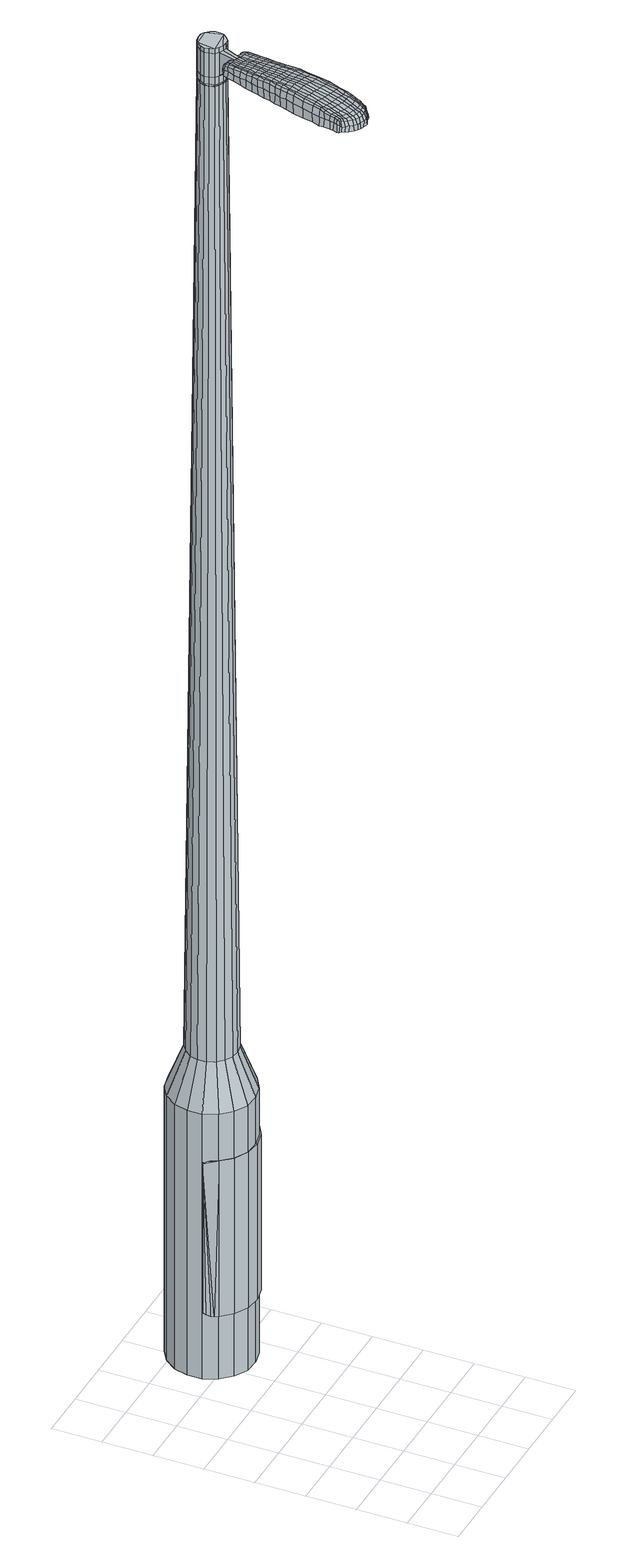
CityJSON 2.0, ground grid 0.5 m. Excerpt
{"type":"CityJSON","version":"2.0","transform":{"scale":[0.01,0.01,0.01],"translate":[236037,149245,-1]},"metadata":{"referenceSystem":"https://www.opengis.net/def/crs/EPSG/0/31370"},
"CityObjects":{
"object1":{"type":"GenericCityObject","attributes":{"cluster":60,"mean_distance_to_centroid":0.219,"new_centroid_x":236038.18,"new_centroid_y":149247.72,"mean_distance_to_camera":8.42,"H1":5.18,"H2":5.14,"Z_final":112.42,"cluster2":-1,"proj_x":236031.72,"proj_y":149245.75,"id_line":12410,"bearing_l":163.03,"distance":6.75,"orientation":"left","G_obj":253.03},"geometry":[{"type":"MultiSurface","lod":"2","boundaries":[[[0,1,2,3]],[[1,4,5,2]],[[4,6,7,5]],[[6,8,9,7]],[[8,10,11,9]],[[10,12,13,11]],[[12,14,15,13]],[[14,16,17,15]],[[16,18,19,17]],[[18,20,21,19]],[[20,22,23,21]],[[22,24,25,23]],[[24,26,27,25]],[[26,28,29,27]],[[28,30,31,29]],[[30,32,33,31]],[[32,34,35,33]],[[34,0,3,35]],[[36,37,38,39]],[[38,40,41,42]],[[41,43,42]],[[42,44,45,46]],[[45,47,46]],[[46,48,49,50]],[[49,51,50]],[[42,46,50,38]],[[50,52,39,38]],[[53,36,39]],[[2,5,7,35]],[[7,9,11,15]],[[11,13,15]],[[15,17,19,23]],[[19,21,23]],[[23,25,27,31]],[[27,29,31]],[[15,23,31,7]],[[31,33,35,7]],[[3,2,35]],[[1,0,54,55]],[[0,34,56,54]],[[34,32,57,56]],[[32,30,58,57]],[[30,28,59,58]],[[28,26,60,59]],[[26,24,61,60]],[[24,22,62,61]],[[22,20,63,62]],[[20,18,64,63]],[[18,16,65,64]],[[16,14,66,65]],[[14,12,67,66]],[[12,10,68,67]],[[10,8,69,68]],[[8,6,70,69]],[[6,4,71,70]],[[4,1,55,71]],[[55,54,72,73]],[[54,56,74,72]],[[56,57,75,74]],[[57,58,76,75]],[[58,59,77,76]],[[59,60,78,77]],[[60,61,79,78]],[[61,62,80,79]],[[62,63,81,80]],[[63,64,82,81]],[[64,65,83,82]],[[65,66,84,83]],[[66,67,85,84]],[[67,68,86,85]],[[68,69,87,86]],[[69,70,88,87]],[[70,71,89,88]],[[71,55,73,89]],[[90,91,92,93]],[[94,95,91,90]],[[96,97,95,94]],[[76,98,97,96]],[[99,100,98,76]],[[101,102,100,99]],[[103,104,102,101]],[[80,105,104,103]],[[106,107,105,80]],[[108,109,107,106]],[[83,110,109,108]],[[111,112,110,83]],[[113,114,112,111]],[[86,115,114,113]],[[116,117,115,86]],[[88,118,117,116]],[[119,120,118,88]],[[93,92,120,119]],[[121,122,123,124]],[[125,121,124,126]],[[127,125,126,128]],[[129,127,128,130]],[[131,129,130,132]],[[133,131,132,134]],[[135,133,134,136]],[[137,135,136,138]],[[139,137,138,140]],[[141,139,140,142]],[[143,141,142,144]],[[145,143,144,146]],[[147,145,146,148]],[[149,147,148,150]],[[151,149,150,152]],[[153,151,152,154]],[[73,72,90,93]],[[72,74,94,90]],[[74,75,96,94]],[[75,76,96]],[[77,99,76]],[[77,78,101,99]],[[78,79,103,101]],[[79,80,103]],[[81,106,80]],[[81,82,108,106]],[[82,83,108]],[[84,111,83]],[[84,85,113,111]],[[85,86,113]],[[87,116,86]],[[87,88,116]],[[89,119,88]],[[89,73,93,119]],[[155,156,92,91]],[[156,157,120,92]],[[157,118,120]],[[158,117,118]],[[158,115,117]],[[159,114,115]],[[159,160,112,114]],[[160,110,112]],[[161,109,110]],[[161,162,107,109]],[[162,105,107]],[[163,104,105]],[[163,164,102,104]],[[164,165,100,102]],[[165,98,100]],[[166,97,98]],[[166,167,95,97]],[[167,155,91,95]],[[39,52,153,168]],[[156,155,169,154]],[[53,39,168,122]],[[155,167,123,169]],[[36,53,122,121]],[[167,166,124,123]],[[37,36,121,125]],[[166,98,126,124]],[[38,37,125,127]],[[98,165,128,126]],[[40,38,127,129]],[[165,164,130,128]],[[41,40,129,131]],[[164,163,132,130]],[[43,41,131,133]],[[163,105,134,132]],[[42,43,133,135]],[[105,162,136,134]],[[44,42,135,137]],[[162,161,138,136]],[[45,44,137,139]],[[161,110,140,138]],[[47,45,139,141]],[[110,160,142,140]],[[46,47,141,143]],[[160,159,144,142]],[[48,46,143,145]],[[159,115,146,144]],[[49,48,145,147]],[[115,158,148,146]],[[51,49,147,149]],[[158,118,150,148]],[[50,51,149,151]],[[118,157,152,150]],[[52,50,151,153]],[[157,156,154,152]],[[153,154,170,171]],[[154,169,172,170]],[[169,123,173,172]],[[123,122,174,173]],[[122,168,175,174]],[[168,153,171,175]],[[176,177,178,179]],[[180,176,179,181]],[[176,180,182,183]],[[177,176,183,184]],[[185,186,187,188]],[[189,185,188,190]],[[185,189,191,192]],[[186,185,192,193]],[[194,195,196,197]],[[198,194,197,199]],[[194,198,200,201]],[[195,194,201,202]],[[203,204,205,206]],[[207,203,206,208]],[[203,207,209,210]],[[204,203,210,211]],[[212,213,214,215]],[[216,212,215,217]],[[212,216,218,219]],[[213,212,219,220]],[[221,222,223,224]],[[225,221,224,226]],[[221,225,227,228]],[[222,221,228,229]],[[230,231,232,233]],[[222,230,233,223]],[[230,222,229,234]],[[231,230,234,235]],[[236,237,238,239]],[[231,236,239,232]],[[236,231,235,240]],[[237,236,240,241]],[[242,180,181,243]],[[237,242,243,238]],[[242,237,241,244]],[[180,242,244,182]],[[245,246,247,248]],[[249,245,248,250]],[[245,249,251,252]],[[246,245,252,253]],[[254,255,256,257]],[[246,254,257,247]],[[254,246,253,258]],[[255,254,258,259]],[[260,261,262,263]],[[255,260,263,256]],[[260,255,259,264]],[[261,260,264,265]],[[266,267,268,269]],[[261,266,269,262]],[[266,261,265,270]],[[267,266,270,271]],[[272,177,184,273]],[[267,272,273,268]],[[272,267,271,274]],[[177,272,274,178]],[[275,276,277,278]],[[279,275,278,280]],[[275,279,281,282]],[[276,275,282,283]],[[284,285,286,287]],[[276,284,287,277]],[[284,276,283,288]],[[285,284,288,289]],[[290,291,292,293]],[[285,290,293,286]],[[290,285,289,294]],[[291,290,294,295]],[[296,189,190,297]],[[291,296,297,292]],[[296,291,295,298]],[[189,296,298,191]],[[299,300,301,302]],[[303,299,302,304]],[[299,303,305,306]],[[300,299,306,307]],[[308,309,310,311]],[[300,308,311,301]],[[308,300,307,312]],[[309,308,312,313]],[[314,315,316,317]],[[309,314,317,310]],[[314,309,313,318]],[[315,314,318,319]],[[320,321,322,323]],[[315,320,323,316]],[[320,315,319,324]],[[321,320,324,325]],[[326,186,193,327]],[[321,326,327,322]],[[326,321,325,328]],[[186,326,328,187]],[[329,215,214,330]],[[331,329,330,332]],[[329,331,333,334]],[[215,329,334,217]],[[335,331,332,336]],[[337,335,336,338]],[[335,337,339,340]],[[331,335,340,333]],[[341,337,338,342]],[[343,341,342,344]],[[341,343,345,346]],[[337,341,346,339]],[[347,343,344,348]],[[349,347,348,350]],[[347,349,351,352]],[[343,347,352,345]],[[353,349,350,354]],[[204,353,354,205]],[[353,204,211,355]],[[349,353,355,351]],[[356,357,202,201]],[[358,356,201,200]],[[356,358,359,360]],[[357,356,360,361]],[[362,363,361,360]],[[364,362,360,359]],[[362,364,365,366]],[[363,362,366,367]],[[368,369,367,366]],[[370,368,366,365]],[[368,370,371,372]],[[369,368,372,373]],[[374,375,373,372]],[[376,374,372,371]],[[374,376,209,207]],[[375,374,207,208]],[[377,378,379,380]],[[279,377,380,281]],[[377,279,280,381]],[[378,377,381,382]],[[383,198,199,384]],[[378,383,384,379]],[[383,378,382,385]],[[198,383,385,200]],[[386,387,388,389]],[[225,386,389,227]],[[386,225,226,390]],[[387,386,390,391]],[[392,393,394,395]],[[387,392,395,388]],[[392,387,391,396]],[[393,392,396,397]],[[398,195,202,399]],[[393,398,399,394]],[[398,393,397,400]],[[195,398,400,196]],[[401,402,403,404]],[[183,401,404,184]],[[401,183,182,405]],[[402,401,405,406]],[[407,408,409,410]],[[402,407,410,403]],[[407,402,406,411]],[[408,407,411,412]],[[413,206,205,414]],[[408,413,414,409]],[[413,408,412,415]],[[206,413,415,208]],[[416,417,418,419]],[[188,416,419,190]],[[416,188,187,420]],[[417,416,420,421]],[[422,210,209,423]],[[417,422,423,418]],[[422,417,421,424]],[[210,422,424,211]],[[425,426,427,428]],[[303,425,428,305]],[[425,303,304,429]],[[426,425,429,430]],[[431,216,217,432]],[[426,431,432,427]],[[431,426,430,433]],[[216,431,433,218]],[[434,435,436,437]],[[249,434,437,251]],[[434,249,250,438]],[[435,434,438,439]],[[440,441,442,443]],[[435,440,443,436]],[[440,435,439,444]],[[441,440,444,445]],[[446,213,220,447]],[[441,446,447,442]],[[446,441,445,448]],[[213,446,448,214]],[[449,450,439,438]],[[248,449,438,250]],[[449,248,247,451]],[[450,449,451,452]],[[453,454,445,444]],[[450,453,444,439]],[[453,450,452,455]],[[454,453,455,456]],[[457,330,214,448]],[[454,457,448,445]],[[457,454,456,458]],[[330,457,458,332]],[[459,460,461,462]],[[306,459,462,307]],[[459,306,305,428]],[[460,459,428,427]],[[463,334,333,464]],[[460,463,464,461]],[[463,460,427,432]],[[334,463,432,217]],[[465,466,452,451]],[[257,465,451,247]],[[465,257,256,467]],[[466,465,467,468]],[[469,470,456,455]],[[466,469,455,452]],[[469,466,468,471]],[[470,469,471,472]],[[473,336,332,458]],[[470,473,458,456]],[[473,470,472,474]],[[336,473,474,338]],[[475,476,477,478]],[[312,475,478,313]],[[475,312,307,462]],[[476,475,462,461]],[[479,340,339,480]],[[476,479,480,477]],[[479,476,461,464]],[[340,479,464,333]],[[481,482,468,467]],[[263,481,467,256]],[[481,263,262,483]],[[482,481,483,484]],[[485,486,472,471]],[[482,485,471,468]],[[485,482,484,487]],[[486,485,487,488]],[[489,342,338,474]],[[486,489,474,472]],[[489,486,488,490]],[[342,489,490,344]],[[491,492,493,494]],[[318,491,494,319]],[[491,318,313,478]],[[492,491,478,477]],[[495,346,345,496]],[[492,495,496,493]],[[495,492,477,480]],[[346,495,480,339]],[[497,498,484,483]],[[269,497,483,262]],[[497,269,268,499]],[[498,497,499,500]],[[501,502,488,487]],[[498,501,487,484]],[[501,498,500,503]],[[502,501,503,504]],[[505,348,344,490]],[[502,505,490,488]],[[505,502,504,506]],[[348,505,506,350]],[[507,508,509,510]],[[324,507,510,325]],[[507,324,319,494]],[[508,507,494,493]],[[511,352,351,512]],[[508,511,512,509]],[[511,508,493,496]],[[352,511,496,345]],[[513,514,500,499]],[[273,513,499,268]],[[513,273,184,404]],[[514,513,404,403]],[[515,516,504,503]],[[514,515,503,500]],[[515,514,403,410]],[[516,515,410,409]],[[517,354,350,506]],[[516,517,506,504]],[[517,516,409,414]],[[354,517,414,205]],[[518,519,421,420]],[[328,518,420,187]],[[518,328,325,510]],[[519,518,510,509]],[[520,355,211,424]],[[519,520,424,421]],[[520,519,509,512]],[[355,520,512,351]],[[521,522,382,381]],[[278,521,381,280]],[[521,278,277,523]],[[522,521,523,524]],[[525,358,200,385]],[[522,525,385,382]],[[525,522,524,526]],[[358,525,526,359]],[[527,528,529,530]],[[228,527,530,229]],[[527,228,227,389]],[[528,527,389,388]],[[531,532,533,534]],[[528,531,534,529]],[[531,528,388,395]],[[532,531,395,394]],[[535,357,361,536]],[[532,535,536,533]],[[535,532,394,399]],[[357,535,399,202]],[[537,538,524,523]],[[287,537,523,277]],[[537,287,286,539]],[[538,537,539,540]],[[541,364,359,526]],[[538,541,526,524]],[[541,538,540,542]],[[364,541,542,365]],[[543,544,545,546]],[[234,543,546,235]],[[543,234,229,530]],[[544,543,530,529]],[[547,548,549,550]],[[544,547,550,545]],[[547,544,529,534]],[[548,547,534,533]],[[551,363,367,552]],[[548,551,552,549]],[[551,548,533,536]],[[363,551,536,361]],[[553,554,540,539]],[[293,553,539,286]],[[553,293,292,555]],[[554,553,555,556]],[[557,370,365,542]],[[554,557,542,540]],[[557,554,556,558]],[[370,557,558,371]],[[559,560,561,562]],[[240,559,562,241]],[[559,240,235,546]],[[560,559,546,545]],[[563,564,565,566]],[[560,563,566,561]],[[563,560,545,550]],[[564,563,550,549]],[[567,369,373,568]],[[564,567,568,565]],[[567,564,549,552]],[[369,567,552,367]],[[569,570,556,555]],[[297,569,555,292]],[[569,297,190,419]],[[570,569,419,418]],[[571,376,371,558]],[[570,571,558,556]],[[571,570,418,423]],[[376,571,423,209]],[[572,573,406,405]],[[244,572,405,182]],[[572,244,241,562]],[[573,572,562,561]],[[574,575,412,411]],[[573,574,411,406]],[[574,573,561,566]],[[575,574,566,565]],[[576,375,208,415]],[[575,576,415,412]],[[576,575,565,568]],[[375,576,568,373]],[[577,578,579,580]],[[580,579,581,582]],[[583,581,579,584]],[[584,579,578,585]],[[586,587,588,589]],[[589,588,590,591]],[[592,590,588,593]],[[593,588,587,594]],[[595,596,597,598]],[[598,597,599,600]],[[601,599,597,602]],[[602,597,596,603]],[[604,605,606,607]],[[607,606,608,609]],[[610,608,606,611]],[[611,606,605,612]],[[613,614,615,616]],[[616,615,617,618]],[[619,617,615,620]],[[620,615,614,621]],[[622,623,624,625]],[[625,624,626,627]],[[628,626,624,629]],[[629,624,623,630]],[[631,632,633,634]],[[634,633,623,622]],[[630,623,633,635]],[[635,633,632,636]],[[637,638,639,640]],[[640,639,632,631]],[[636,632,639,641]],[[641,639,638,642]],[[582,581,643,644]],[[644,643,638,637]],[[642,638,643,645]],[[645,643,581,583]],[[646,647,648,649]],[[649,648,650,651]],[[652,650,648,653]],[[653,648,647,654]],[[655,656,657,658]],[[658,657,647,646]],[[654,647,657,659]],[[659,657,656,660]],[[661,662,663,664]],[[664,663,656,655]],[[660,656,663,665]],[[665,663,662,666]],[[667,668,669,670]],[[670,669,662,661]],[[666,662,669,671]],[[671,669,668,672]],[[585,578,673,674]],[[674,673,668,667]],[[672,668,673,675]],[[675,673,578,577]],[[676,677,678,679]],[[679,678,680,681]],[[682,680,678,683]],[[683,678,677,684]],[[685,686,687,688]],[[688,687,677,676]],[[684,677,687,689]],[[689,687,686,690]],[[691,692,693,694]],[[694,693,686,685]],[[690,686,693,695]],[[695,693,692,696]],[[591,590,697,698]],[[698,697,692,691]],[[696,692,697,699]],[[699,697,590,592]],[[700,701,702,703]],[[703,702,704,705]],[[706,704,702,707]],[[707,702,701,708]],[[709,710,711,712]],[[712,711,701,700]],[[708,701,711,713]],[[713,711,710,714]],[[715,716,717,718]],[[718,717,710,709]],[[714,710,717,719]],[[719,717,716,720]],[[721,722,723,724]],[[724,723,716,715]],[[720,716,723,725]],[[725,723,722,726]],[[594,587,727,728]],[[728,727,722,721]],[[726,722,727,729]],[[729,727,587,586]],[[613,616,730,731]],[[731,730,732,733]],[[734,732,730,735]],[[735,730,616,618]],[[733,732,736,737]],[[737,736,738,739]],[[740,738,736,741]],[[741,736,732,734]],[[739,738,742,743]],[[743,742,744,745]],[[746,744,742,747]],[[747,742,738,740]],[[745,744,748,749]],[[749,748,750,751]],[[752,750,748,753]],[[753,748,744,746]],[[751,750,754,755]],[[755,754,605,604]],[[612,605,754,756]],[[756,754,750,752]],[[603,757,758,602]],[[602,758,759,601]],[[760,759,758,761]],[[761,758,757,762]],[[762,763,764,761]],[[761,764,765,760]],[[766,765,764,767]],[[767,764,763,768]],[[768,769,770,767]],[[767,770,771,766]],[[772,771,770,773]],[[773,770,769,774]],[[774,775,776,773]],[[773,776,777,772]],[[610,777,776,608]],[[608,776,775,609]],[[778,779,780,781]],[[781,780,680,682]],[[681,680,780,782]],[[782,780,779,783]],[[600,599,784,785]],[[785,784,779,778]],[[783,779,784,786]],[[786,784,599,601]],[[787,788,789,790]],[[790,789,626,628]],[[627,626,789,791]],[[791,789,788,792]],[[793,794,795,796]],[[796,795,788,787]],[[792,788,795,797]],[[797,795,794,798]],[[603,596,799,800]],[[800,799,794,793]],[[798,794,799,801]],[[801,799,596,595]],[[802,803,804,805]],[[805,804,584,585]],[[583,584,804,806]],[[806,804,803,807]],[[808,809,810,811]],[[811,810,803,802]],[[807,803,810,812]],[[812,810,809,813]],[[604,607,814,815]],[[815,814,809,808]],[[813,809,814,816]],[[816,814,607,609]],[[817,818,819,820]],[[820,819,589,591]],[[586,589,819,821]],[[821,819,818,822]],[[610,611,823,824]],[[824,823,818,817]],[[822,818,823,825]],[[825,823,611,612]],[[826,827,704,828]],[[828,704,706]],[[705,704,829]],[[829,704,827,830]],[[618,617,831,832]],[[832,831,827,826]],[[830,827,831,833]],[[833,831,617,619]],[[834,835,836]],[[836,835,650,652]],[[651,650,835,837]],[[837,835,834,838]],[[839,840,841,842]],[[842,841,834,836]],[[838,834,841,843]],[[843,841,840,844]],[[621,614,845,846]],[[846,845,840,839]],[[844,840,845,847]],[[847,845,614,613]],[[838,848,837]],[[837,848,649,651]],[[646,649,848,849]],[[849,848,850]],[[844,851,852,843]],[[843,852,848,838]],[[850,848,852,853]],[[853,852,851,854]],[[613,731,855,847]],[[847,855,851,844]],[[854,851,855,856]],[[856,855,731,733]],[[857,858,859,860]],[[860,859,707,708]],[[706,707,859,828]],[[828,859,858,826]],[[734,735,861,862]],[[862,861,858,857]],[[826,858,861,832]],[[832,861,735,618]],[[850,863,864,849]],[[849,864,658,646]],[[655,658,864,865]],[[864,863,865]],[[854,866,867,853]],[[853,867,863,850]],[[865,863,867,868]],[[868,867,866,869]],[[733,737,870,856]],[[856,870,866,854]],[[869,866,870,871]],[[871,870,737,739]],[[872,873,874,875]],[[875,874,713,714]],[[708,713,874,860]],[[860,874,873,857]],[[740,741,876,877]],[[877,876,873,872]],[[857,873,876,862]],[[862,876,741,734]],[[878,879,865]],[[865,879,664,655]],[[661,664,879,880]],[[880,879,878,881]],[[869,882,883,868]],[[868,883,878,865]],[[881,878,883,884]],[[884,883,882,885]],[[739,743,886,871]],[[871,886,882,869]],[[885,882,886,887]],[[887,886,743,745]],[[888,889,890,891]],[[891,890,719,720]],[[714,719,890,875]],[[875,890,889,872]],[[746,747,892,893]],[[893,892,889,888]],[[872,889,892,877]],[[877,892,747,740]],[[881,894,895,880]],[[880,895,670,661]],[[667,670,895,896]],[[896,895,894,897]],[[885,898,899,884]],[[884,899,894,881]],[[897,894,899,900]],[[900,899,898,901]],[[745,749,902,887]],[[887,902,898,885]],[[901,898,902,903]],[[903,902,749,751]],[[904,905,906,907]],[[907,906,725,726]],[[720,725,906,891]],[[891,906,905,888]],[[752,753,908,909]],[[909,908,905,904]],[[888,905,908,893]],[[893,908,753,746]],[[897,910,911,896]],[[896,911,674,667]],[[585,674,911,805]],[[805,911,910,802]],[[901,912,913,900]],[[900,913,910,897]],[[802,910,913,811]],[[811,913,912,808]],[[751,755,914,903]],[[903,914,912,901]],[[808,912,914,815]],[[815,914,755,604]],[[822,915,916,821]],[[821,916,729,586]],[[726,729,916,907]],[[907,916,915,904]],[[612,756,917,825]],[[825,917,915,822]],[[904,915,917,909]],[[909,917,756,752]],[[783,918,919,782]],[[782,919,679,681]],[[676,679,919,920]],[[920,919,918,921]],[[601,759,922,786]],[[786,922,918,783]],[[921,918,922,923]],[[923,922,759,760]],[[924,925,926,927]],[[927,926,629,630]],[[628,629,926,790]],[[790,926,925,787]],[[928,929,930,931]],[[931,930,925,924]],[[787,925,930,796]],[[796,930,929,793]],[[762,757,932,933]],[[933,932,929,928]],[[793,929,932,800]],[[800,932,757,603]],[[921,934,935,920]],[[920,935,688,676]],[[685,688,935,936]],[[936,935,934,937]],[[760,765,938,923]],[[923,938,934,921]],[[937,934,938,939]],[[939,938,765,766]],[[940,941,942,943]],[[943,942,635,636]],[[630,635,942,927]],[[927,942,941,924]],[[944,945,946,947]],[[947,946,941,940]],[[924,941,946,931]],[[931,946,945,928]],[[768,763,948,949]],[[949,948,945,944]],[[928,945,948,933]],[[933,948,763,762]],[[937,950,951,936]],[[936,951,694,685]],[[691,694,951,952]],[[952,951,950,953]],[[766,771,954,939]],[[939,954,950,937]],[[953,950,954,955]],[[955,954,771,772]],[[956,957,958,959]],[[959,958,641,642]],[[636,641,958,943]],[[943,958,957,940]],[[960,961,962,963]],[[963,962,957,956]],[[940,957,962,947]],[[947,962,961,944]],[[774,769,964,965]],[[965,964,961,960]],[[944,961,964,949]],[[949,964,769,768]],[[953,966,967,952]],[[952,967,698,691]],[[591,698,967,820]],[[820,967,966,817]],[[772,777,968,955]],[[955,968,966,953]],[[817,966,968,824]],[[824,968,777,610]],[[807,969,970,806]],[[806,970,645,583]],[[642,645,970,959]],[[959,970,969,956]],[[813,971,972,812]],[[812,972,969,807]],[[956,969,972,963]],[[963,972,971,960]],[[609,775,973,816]],[[816,973,971,813]],[[960,971,973,965]],[[965,973,775,774]],[[577,580,179,178]],[[580,582,181,179]],[[592,593,192,191]],[[593,594,193,192]],[[595,598,197,196]],[[598,600,199,197]],[[619,620,219,218]],[[620,621,220,219]],[[622,625,224,223]],[[625,627,226,224]],[[631,634,233,232]],[[634,622,223,233]],[[637,640,239,238]],[[640,631,232,239]],[[582,644,243,181]],[[644,637,238,243]],[[652,653,252,251]],[[653,654,253,252]],[[654,659,258,253]],[[659,660,259,258]],[[660,665,264,259]],[[665,666,265,264]],[[666,671,270,265]],[[671,672,271,270]],[[672,675,274,271]],[[675,577,178,274]],[[682,683,282,281]],[[683,684,283,282]],[[684,689,288,283]],[[689,690,289,288]],[[690,695,294,289]],[[695,696,295,294]],[[696,699,298,295]],[[699,592,191,298]],[[700,703,302,301]],[[703,705,304,302]],[[709,712,311,310]],[[712,700,301,311]],[[715,718,317,316]],[[718,709,310,317]],[[721,724,323,322]],[[724,715,316,323]],[[594,728,327,193]],[[728,721,322,327]],[[778,781,380,379]],[[781,682,281,380]],[[600,785,384,199]],[[785,778,379,384]],[[627,791,390,226]],[[791,792,391,390]],[[792,797,396,391]],[[797,798,397,396]],[[798,801,400,397]],[[801,595,196,400]],[[705,829,429,304]],[[829,830,430,429]],[[830,833,433,430]],[[833,619,218,433]],[[836,437,436]],[[836,652,251,437]],[[839,842,443,442]],[[842,836,436,443]],[[621,846,447,220]],[[846,839,442,447]],[[974,975,976,977]],[[978,979,977,976]],[[980,981,982,983]],[[984,985,986,987]],[[975,988,989,976]],[[990,978,976,989]],[[991,980,983,992]],[[993,994,985,984]],[[988,995,996,989]],[[996,997,990,989]],[[998,991,992,999]],[[1000,994,993,1001]],[[995,1002,1003,996]],[[1003,1004,997,996]],[[1005,998,999,1006]],[[1007,1000,1001,1008]],[[1009,1010,1011,1012]],[[1013,1014,1010,1009]],[[1013,1015,1016,1014]],[[1015,1017,1018,1016]],[[1019,1020,1021,1022]],[[1023,1024,1020,1019]],[[1025,1026,1024,1023]],[[1027,1028,1026,1025]],[[1022,1011,1010,1019]],[[1019,1010,1014,1023]],[[1014,1016,1025,1023]],[[1016,1018,1027,1025]],[[983,982,979,978]],[[992,983,978,990]],[[997,999,992,990]],[[1004,1006,999,997]],[[984,987,981,980]],[[993,984,980,991]],[[1001,993,991,998]],[[1008,1001,998,1005]],[[985,1009,1012,986]],[[994,1013,1009,985]],[[1015,1013,994,1000]],[[1017,1015,1000,1007]],[[1029,1030,1031,1032]],[[1031,1033,1034,1035]],[[1031,1035,1036,1037]],[[1031,1037,1032]],[[1038,1029,1032,1039]],[[1040,1039,1032,1041]],[[1042,1041,1032]],[[1043,1031,1030,1044]],[[1045,1043,1044,1046]],[[1047,1045,1046,1048]],[[1049,1047,1048,1050]],[[1051,1049,1050,1052]],[[1052,1053,1054,1055]],[[1052,1055,1056,1057]],[[1052,1057,1058,1059]],[[1058,1060,1061,1062]],[[1058,1062,1063,1064]],[[1058,1064,1059]],[[1052,1059,1051]],[[1065,1066,1030,1029]],[[1067,1068,1033,1031]],[[1069,1070,1042,1032]],[[1066,1071,1044,1030]],[[1072,1067,1031,1043]],[[1071,1073,1046,1044]],[[1074,1072,1043,1045]],[[1073,1075,1048,1046]],[[1076,1074,1045,1047]],[[1075,1077,1050,1048]],[[1078,1076,1047,1049]],[[1077,1079,1052,1050]],[[1080,1078,1049,1051]],[[1079,1081,1053,1052]],[[1082,1083,1060,1058]],[[1084,1080,1051,1059]],[[1054,1053,1081,1085]],[[1055,1054,1085,1086]],[[1056,1055,1086,1087]],[[1057,1056,1087,1088]],[[1058,1057,1088,1082]],[[1089,1065,1029,1038]],[[1090,1089,1038,1039]],[[1091,1090,1039,1040]],[[1092,1091,1040,1041]],[[1070,1092,1041,1042]],[[1034,1033,1068,1093]],[[1061,1060,1083,1094]],[[1035,1034,1093,1095]],[[1036,1035,1095,1096]],[[1037,1036,1096,1097]],[[1032,1037,1097,1069]],[[1062,1061,1094,1098]],[[1063,1062,1098,1099]],[[1064,1063,1099,1100]],[[1059,1064,1100,1084]]]}]}
},
"vertices":[
[106,229,384],[93,236,384],[93,236,96],[106,229,96],[83,247,384],[83,247,96],[77,260,384],[77,260,96],[77,275,384],[77,275,96],[81,289,384],[81,289,96],[90,301,384],[90,301,96],[102,309,384],[102,309,96],[116,312,384],[116,312,96],[131,310,384],[131,310,96],[144,304,384],[144,304,96],[154,293,384],[154,293,96],[160,279,384],[160,279,96],[161,265,384],[161,265,96],[156,251,384],[156,251,96],[148,239,384],[148,239,96],[135,231,384],[135,231,96],[121,228,384],[121,228,96],[124,257,1524],[128,260,1524],[131,264,1524],[115,257,1524],[132,268,1524],[132,273,1524],[127,281,1524],[130,277,1524],[123,283,1524],[118,283,1524],[110,280,1524],[113,282,1524],[107,276,1524],[105,271,1524],[107,262,1524],[106,267,1524],[111,259,1524],[119,256,1524],[111,246,429],[104,250,429],[120,245,429],[129,247,429],[136,251,429],[141,258,429],[144,267,429],[143,275,429],[140,284,429],[134,290,429],[126,294,429],[117,295,429],[109,293,429],[102,288,429],[96,281,429],[94,273,429],[94,264,429],[98,256,429],[115,257,1483],[111,259,1483],[119,256,1483],[124,257,1483],[128,260,1483],[131,264,1483],[132,268,1483],[132,273,1483],[130,277,1483],[127,281,1483],[123,283,1483],[118,283,1483],[113,282,1483],[110,280,1483],[107,276,1483],[105,271,1483],[106,267,1483],[107,262,1483],[115,258,1483],[115,258,1485],[111,260,1485],[111,260,1483],[119,257,1483],[119,257,1485],[124,258,1483],[124,258,1485],[128,260,1485],[130,264,1483],[130,264,1485],[131,268,1483],[131,268,1485],[131,273,1483],[131,273,1485],[130,277,1485],[126,280,1483],[126,280,1485],[122,282,1483],[122,282,1485],[118,283,1485],[114,282,1483],[114,282,1485],[110,279,1483],[110,279,1485],[107,276,1485],[106,271,1483],[106,271,1485],[106,267,1485],[108,263,1483],[108,263,1485],[124,257,1519],[119,256,1519],[119,256,1493],[124,257,1493],[128,260,1519],[128,260,1493],[131,264,1519],[131,264,1493],[132,268,1519],[132,268,1493],[132,273,1519],[132,273,1493],[130,277,1519],[130,277,1493],[127,281,1519],[127,281,1493],[123,283,1519],[123,283,1493],[118,283,1519],[118,283,1493],[113,282,1519],[113,282,1493],[110,280,1519],[110,280,1493],[107,276,1519],[107,276,1493],[105,271,1519],[105,271,1493],[106,267,1519],[106,267,1493],[107,262,1519],[107,262,1493],[111,259,1519],[111,259,1493],[115,257,1485],[111,259,1485],[107,262,1485],[105,271,1485],[110,280,1485],[113,282,1485],[123,283,1485],[127,281,1485],[132,273,1485],[132,268,1485],[131,264,1485],[124,257,1485],[119,256,1485],[115,257,1519],[115,257,1493],[106,240,1513],[106,240,1518],[109,239,1513],[112,238,1513],[112,238,1518],[109,239,1518],[69,174,1519],[71,181,1518],[70,180,1509],[67,173,1510],[66,166,1519],[64,165,1510],[68,166,1526],[71,174,1525],[73,181,1525],[106,162,1519],[108,169,1518],[106,171,1525],[105,164,1525],[104,154,1519],[102,155,1526],[105,152,1510],[107,161,1510],[109,168,1509],[68,97,1519],[64,99,1519],[64,98,1513],[67,97,1513],[72,97,1519],[72,96,1513],[72,99,1524],[68,99,1524],[65,100,1524],[89,168,1530],[91,175,1529],[88,176,1529],[86,169,1530],[87,159,1531],[83,161,1531],[90,158,1530],[93,167,1530],[95,174,1529],[113,246,1512],[110,246,1512],[110,245,1517],[112,244,1517],[115,245,1512],[115,244,1517],[115,244,1506],[112,245,1506],[110,246,1506],[53,117,1519],[54,120,1519],[52,120,1512],[51,116,1512],[53,114,1518],[51,114,1512],[54,115,1522],[54,117,1523],[55,120,1524],[55,125,1519],[56,130,1519],[54,130,1512],[53,124,1512],[56,125,1524],[57,131,1525],[57,136,1519],[59,144,1519],[58,143,1511],[55,135,1511],[59,136,1526],[61,144,1526],[63,155,1519],[61,154,1510],[64,155,1526],[95,243,1513],[92,236,1513],[93,237,1518],[96,244,1517],[97,248,1512],[97,247,1516],[96,248,1506],[93,243,1507],[91,236,1507],[89,229,1514],[87,222,1515],[88,222,1520],[91,229,1519],[88,228,1507],[85,221,1507],[84,215,1515],[81,208,1516],[83,209,1522],[86,215,1521],[82,214,1508],[80,207,1508],[79,201,1517],[76,194,1517],[78,195,1524],[81,202,1523],[77,200,1508],[75,193,1509],[74,187,1518],[76,188,1524],[72,187,1509],[87,106,1519],[88,109,1519],[87,109,1524],[86,106,1523],[86,104,1518],[85,104,1522],[87,102,1512],[88,104,1512],[89,107,1512],[90,113,1519],[92,119,1519],[91,120,1525],[89,114,1524],[91,112,1512],[93,117,1512],[94,124,1519],[97,132,1519],[96,133,1526],[93,125,1526],[95,123,1511],[98,130,1511],[100,143,1519],[99,144,1526],[101,141,1510],[124,234,1513],[122,227,1513],[123,226,1507],[124,233,1507],[125,240,1512],[125,239,1506],[124,239,1516],[123,235,1517],[121,228,1518],[120,220,1514],[118,212,1515],[119,211,1507],[121,218,1507],[119,221,1519],[117,213,1520],[116,205,1515],[115,198,1516],[116,196,1508],[117,204,1508],[115,206,1521],[114,199,1522],[113,191,1517],[111,183,1517],[112,182,1509],[114,189,1508],[112,192,1523],[110,185,1524],[109,176,1518],[110,175,1509],[108,178,1524],[111,239,1519],[108,240,1519],[108,232,1520],[106,233,1520],[111,231,1520],[113,238,1519],[106,225,1522],[104,226,1522],[104,218,1523],[101,219,1523],[107,217,1523],[109,224,1521],[102,211,1524],[99,212,1524],[100,204,1525],[97,204,1525],[103,203,1525],[105,210,1524],[98,197,1526],[95,197,1526],[96,189,1527],[93,190,1527],[99,188,1527],[101,196,1526],[93,182,1528],[90,183,1528],[97,181,1528],[69,102,1527],[65,103,1527],[73,102,1526],[74,106,1527],[70,106,1528],[67,107,1528],[72,112,1529],[69,113,1529],[76,112,1528],[78,119,1530],[74,119,1530],[71,120,1530],[76,126,1531],[73,127,1531],[81,125,1530],[83,134,1531],[79,135,1531],[76,136,1531],[83,147,1531],[79,148,1531],[87,146,1531],[84,102,1518],[81,100,1519],[82,99,1513],[85,101,1513],[84,103,1523],[81,102,1523],[77,98,1519],[77,98,1513],[77,100,1524],[53,112,1518],[54,109,1518],[55,111,1523],[54,113,1523],[52,112,1513],[53,109,1513],[56,106,1519],[58,103,1519],[59,104,1524],[57,108,1523],[55,106,1513],[58,102,1513],[61,100,1519],[61,102,1524],[61,100,1513],[72,174,1528],[74,173,1528],[77,180,1528],[75,181,1527],[70,166,1528],[71,165,1529],[77,172,1529],[80,171,1530],[82,178,1529],[79,179,1528],[74,164,1529],[77,163,1530],[83,170,1530],[85,177,1529],[80,162,1531],[103,165,1528],[101,165,1529],[99,157,1529],[101,156,1528],[105,171,1527],[103,172,1528],[97,166,1529],[95,157,1530],[99,173,1528],[124,242,1512],[122,243,1512],[121,242,1517],[123,241,1517],[125,241,1506],[123,242,1506],[119,244,1512],[118,242,1517],[119,243,1506],[98,250,1512],[100,249,1512],[99,249,1506],[97,249,1506],[99,249,1517],[100,248,1517],[102,249,1512],[105,248,1512],[104,247,1506],[101,248,1506],[102,247,1517],[105,247,1517],[107,247,1512],[107,246,1506],[107,246,1517],[97,243,1519],[99,243,1519],[95,236,1520],[96,236,1520],[101,242,1519],[103,242,1519],[98,235,1520],[101,234,1520],[106,241,1519],[103,234,1520],[122,236,1519],[120,236,1519],[118,229,1520],[120,229,1520],[117,237,1519],[115,230,1520],[92,229,1521],[94,229,1521],[90,222,1522],[91,222,1522],[96,228,1521],[99,227,1521],[94,221,1522],[96,220,1523],[101,227,1522],[99,219,1523],[118,221,1521],[116,222,1521],[114,215,1522],[116,214,1522],[113,223,1521],[111,216,1522],[87,215,1523],[89,215,1523],[85,208,1524],[86,208,1524],[91,214,1523],[94,213,1524],[89,207,1525],[91,206,1525],[97,212,1524],[94,205,1525],[114,207,1523],[112,208,1523],[110,200,1524],[112,200,1524],[109,209,1524],[107,201,1525],[82,201,1525],[84,201,1525],[80,195,1526],[81,194,1526],[86,200,1526],[89,199,1526],[84,193,1527],[87,192,1527],[92,198,1526],[90,191,1527],[110,193,1525],[108,193,1525],[106,186,1526],[109,185,1526],[105,194,1526],[103,187,1527],[77,188,1527],[79,187,1527],[81,186,1527],[84,185,1528],[87,184,1528],[107,178,1527],[105,179,1527],[101,180,1528],[84,106,1525],[82,104,1525],[86,109,1526],[83,108,1526],[78,103,1526],[79,106,1527],[55,115,1525],[56,113,1525],[57,117,1526],[56,119,1525],[57,110,1525],[59,107,1526],[61,111,1527],[58,114,1526],[62,105,1526],[63,109,1527],[88,114,1526],[85,113,1527],[90,119,1527],[87,119,1528],[81,112,1528],[83,119,1529],[57,124,1526],[58,122,1527],[60,128,1528],[58,130,1527],[60,119,1527],[62,117,1528],[64,124,1529],[62,126,1528],[65,115,1528],[67,122,1530],[92,125,1528],[89,125,1529],[94,133,1528],[92,133,1529],[85,125,1529],[88,133,1530],[60,136,1528],[61,134,1528],[64,142,1529],[62,143,1528],[64,132,1529],[66,130,1530],[69,139,1530],[66,141,1530],[69,129,1530],[72,137,1531],[98,145,1529],[95,145,1529],[91,145,1530],[66,155,1528],[67,154,1529],[70,152,1530],[73,151,1530],[76,150,1531],[71,179,1509],[73,180,1518],[71,173,1518],[69,172,1509],[68,165,1519],[66,164,1510],[70,166,1525],[73,174,1525],[75,180,1525],[105,171,1525],[106,170,1518],[104,163,1518],[103,164,1525],[102,155,1519],[100,156,1525],[103,153,1510],[105,161,1509],[107,168,1509],[65,100,1513],[65,101,1519],[68,100,1519],[68,99,1513],[72,99,1519],[72,99,1513],[72,101,1524],[68,101,1524],[65,102,1524],[88,176,1528],[91,175,1528],[89,168,1529],[86,169,1529],[86,159,1529],[83,160,1529],[90,158,1529],[92,167,1529],[94,174,1528],[109,243,1516],[109,244,1512],[112,243,1512],[112,243,1516],[115,242,1512],[114,242,1516],[115,242,1506],[112,243,1506],[109,243,1506],[54,119,1512],[56,120,1519],[55,117,1518],[53,116,1512],[55,115,1518],[53,114,1512],[56,115,1522],[56,117,1523],[57,120,1523],[56,129,1512],[58,130,1519],[56,125,1519],[55,124,1512],[58,125,1524],[59,130,1525],[59,142,1511],[61,143,1519],[59,136,1519],[57,135,1511],[61,136,1525],[63,143,1526],[65,154,1519],[63,153,1510],[66,154,1526],[95,236,1518],[94,235,1513],[96,242,1513],[97,243,1517],[98,247,1512],[99,246,1515],[97,247,1506],[95,242,1506],[92,235,1507],[90,222,1520],[88,221,1514],[91,228,1514],[92,229,1519],[90,228,1507],[87,221,1507],[85,208,1522],[83,207,1516],[86,214,1515],[87,215,1521],[84,214,1508],[82,207,1508],[80,194,1523],[78,194,1517],[81,200,1516],[82,201,1522],[79,200,1508],[76,193,1508],[76,187,1517],[77,187,1524],[74,186,1509],[86,110,1523],[87,110,1519],[85,107,1518],[84,107,1523],[84,105,1518],[84,106,1522],[85,104,1512],[86,105,1512],[88,108,1512],[89,120,1525],[91,119,1519],[88,114,1519],[87,115,1524],[89,113,1512],[92,118,1512],[94,134,1526],[95,132,1519],[93,125,1519],[91,126,1525],[94,123,1511],[96,131,1511],[98,143,1519],[97,145,1526],[99,142,1510],[121,226,1507],[120,227,1513],[122,235,1513],[122,233,1506],[123,240,1512],[123,238,1506],[122,239,1515],[121,235,1517],[119,228,1518],[117,211,1507],[116,213,1514],[118,220,1514],[119,219,1507],[117,221,1519],[115,214,1520],[114,197,1508],[113,198,1516],[114,205,1515],[115,204,1508],[113,207,1521],[112,199,1522],[110,182,1508],[109,184,1517],[111,191,1516],[112,189,1508],[110,192,1522],[108,185,1523],[107,177,1517],[109,175,1509],[106,178,1524],[110,238,1518],[108,239,1518],[108,232,1519],[106,232,1519],[111,231,1519],[113,237,1518],[106,224,1520],[104,225,1520],[104,217,1521],[101,218,1521],[107,216,1521],[109,224,1520],[102,210,1523],[99,211,1523],[100,203,1524],[97,204,1524],[103,202,1524],[105,209,1523],[97,196,1525],[95,197,1525],[95,189,1526],[93,190,1526],[98,188,1526],[101,195,1525],[93,182,1527],[90,183,1527],[96,181,1527],[66,104,1526],[69,103,1526],[73,103,1525],[74,107,1526],[70,107,1526],[67,108,1526],[69,114,1528],[72,113,1528],[76,112,1527],[78,119,1528],[74,120,1529],[71,121,1529],[73,128,1530],[76,127,1530],[80,126,1529],[83,134,1530],[79,135,1530],[76,136,1530],[80,148,1530],[83,147,1530],[86,146,1530],[81,101,1513],[81,102,1518],[83,104,1518],[84,103,1512],[83,105,1523],[81,104,1523],[76,101,1519],[77,100,1513],[76,102,1523],[57,112,1523],[56,111,1518],[55,113,1518],[56,114,1523],[54,112,1512],[55,110,1512],[60,106,1523],[60,105,1519],[57,108,1519],[58,109,1523],[57,107,1513],[59,104,1513],[62,102,1519],[63,104,1524],[62,101,1513],[77,180,1527],[75,173,1527],[74,174,1527],[76,180,1526],[71,165,1527],[72,165,1528],[82,178,1528],[80,171,1528],[77,172,1528],[79,179,1527],[74,164,1528],[77,162,1529],[83,170,1529],[85,177,1528],[80,161,1529],[98,157,1528],[100,165,1527],[102,165,1527],[100,156,1527],[104,172,1526],[102,172,1527],[97,166,1528],[94,157,1528],[98,173,1527],[121,240,1516],[121,240,1512],[122,240,1516],[123,239,1506],[122,239,1506],[118,241,1512],[118,241,1516],[118,240,1506],[99,247,1512],[99,248,1512],[98,247,1506],[99,247,1516],[100,246,1516],[104,245,1506],[104,246,1512],[102,247,1512],[101,246,1506],[102,246,1516],[104,245,1516],[107,245,1512],[106,244,1506],[107,244,1516],[98,242,1518],[95,236,1519],[96,235,1519],[103,241,1518],[101,241,1518],[98,235,1519],[101,234,1519],[105,240,1518],[103,233,1519],[117,229,1519],[119,235,1518],[120,235,1518],[118,228,1519],[116,236,1518],[114,230,1519],[94,228,1520],[93,229,1520],[91,221,1521],[98,227,1520],[96,228,1520],[94,220,1521],[96,220,1521],[101,226,1520],[99,219,1521],[114,214,1521],[116,221,1520],[117,221,1520],[115,214,1521],[112,222,1520],[110,215,1521],[89,214,1522],[88,214,1522],[86,208,1523],[86,207,1523],[94,213,1522],[91,213,1522],[89,206,1523],[92,206,1524],[96,212,1523],[94,205,1524],[110,200,1523],[112,207,1522],[113,207,1522],[111,200,1523],[108,208,1522],[106,201,1523],[84,200,1524],[83,201,1524],[81,194,1525],[82,193,1525],[89,199,1525],[86,199,1524],[84,193,1525],[87,192,1526],[92,198,1525],[90,191,1526],[106,186,1525],[108,193,1524],[109,193,1524],[107,185,1525],[104,194,1524],[102,187,1525],[79,187,1526],[78,187,1526],[85,185,1527],[82,186,1526],[87,184,1527],[104,179,1526],[105,178,1526],[100,180,1526],[81,106,1524],[83,107,1524],[85,110,1525],[83,109,1525],[77,104,1525],[79,107,1525],[58,117,1525],[57,114,1524],[57,116,1524],[57,119,1525],[62,112,1526],[61,108,1525],[59,111,1524],[59,114,1525],[63,106,1525],[64,110,1526],[85,114,1526],[86,115,1526],[89,120,1526],[87,120,1527],[81,113,1526],[83,119,1527],[61,128,1527],[59,122,1526],[58,124,1526],[60,130,1526],[65,124,1528],[63,117,1527],[61,120,1526],[63,126,1527],[66,115,1527],[68,122,1528],[89,126,1527],[91,126,1527],[93,134,1527],[91,134,1528],[85,126,1528],[87,134,1529],[65,142,1528],[62,134,1527],[61,135,1527],[64,143,1527],[70,139,1529],[67,131,1529],[64,132,1528],[67,140,1528],[70,129,1529],[73,137,1530],[95,145,1528],[96,145,1528],[91,146,1529],[68,153,1528],[67,154,1528],[73,151,1529],[71,152,1529],[76,149,1530],[97,247,1508],[104,245,1508],[93,214,1509],[86,217,1509],[86,194,1510],[78,196,1510],[74,156,1512],[65,159,1512],[70,176,1511],[79,173,1511],[69,139,1513],[65,126,1514],[57,129,1514],[60,142,1513],[110,243,1508],[101,212,1509],[94,191,1510],[83,153,1512],[88,171,1511],[78,136,1513],[74,123,1514],[117,241,1508],[108,210,1509],[103,189,1510],[92,151,1512],[97,168,1511],[82,121,1514],[87,133,1513],[123,239,1508],[116,207,1509],[111,186,1510],[101,148,1512],[106,165,1511],[91,118,1514],[95,131,1513],[62,113,1514],[62,108,1514],[55,110,1514],[54,115,1514],[70,110,1514],[68,106,1514],[78,108,1514],[75,104,1514],[86,106,1514],[82,102,1514],[63,103,1515],[65,99,1515],[64,99,1515],[59,104,1515],[67,101,1515],[66,98,1515],[71,100,1515],[67,98,1515],[75,99,1515],[68,98,1515],[150,240,334],[148,237,334],[148,237,165],[157,249,171],[150,240,165],[153,243,165],[154,246,166],[156,247,167],[156,248,169],[153,243,334],[154,246,333],[156,247,332],[156,248,331],[157,249,328],[135,229,165],[135,229,334],[121,226,165],[121,226,334],[106,228,165],[106,228,334],[92,235,165],[92,235,334],[82,246,165],[82,246,334],[80,250,334],[79,253,334],[78,256,333],[77,257,332],[76,259,331],[76,259,328],[80,250,165],[76,259,171],[76,259,169],[77,257,167],[78,256,166],[79,253,165],[148,242,334],[146,239,334],[146,239,165],[148,242,165],[154,250,171],[154,250,328],[134,232,334],[134,232,165],[121,229,334],[121,229,165],[107,231,334],[107,231,165],[94,237,334],[94,237,165],[85,247,334],[85,247,165],[83,251,334],[79,260,328],[79,260,171],[83,251,165],[81,254,334],[80,257,333],[79,258,332],[79,260,331],[150,245,334],[152,247,333],[153,249,332],[154,250,331],[150,245,165],[79,260,169],[152,247,166],[153,249,167],[154,250,169],[79,258,167],[80,257,166],[81,254,165]
]}
